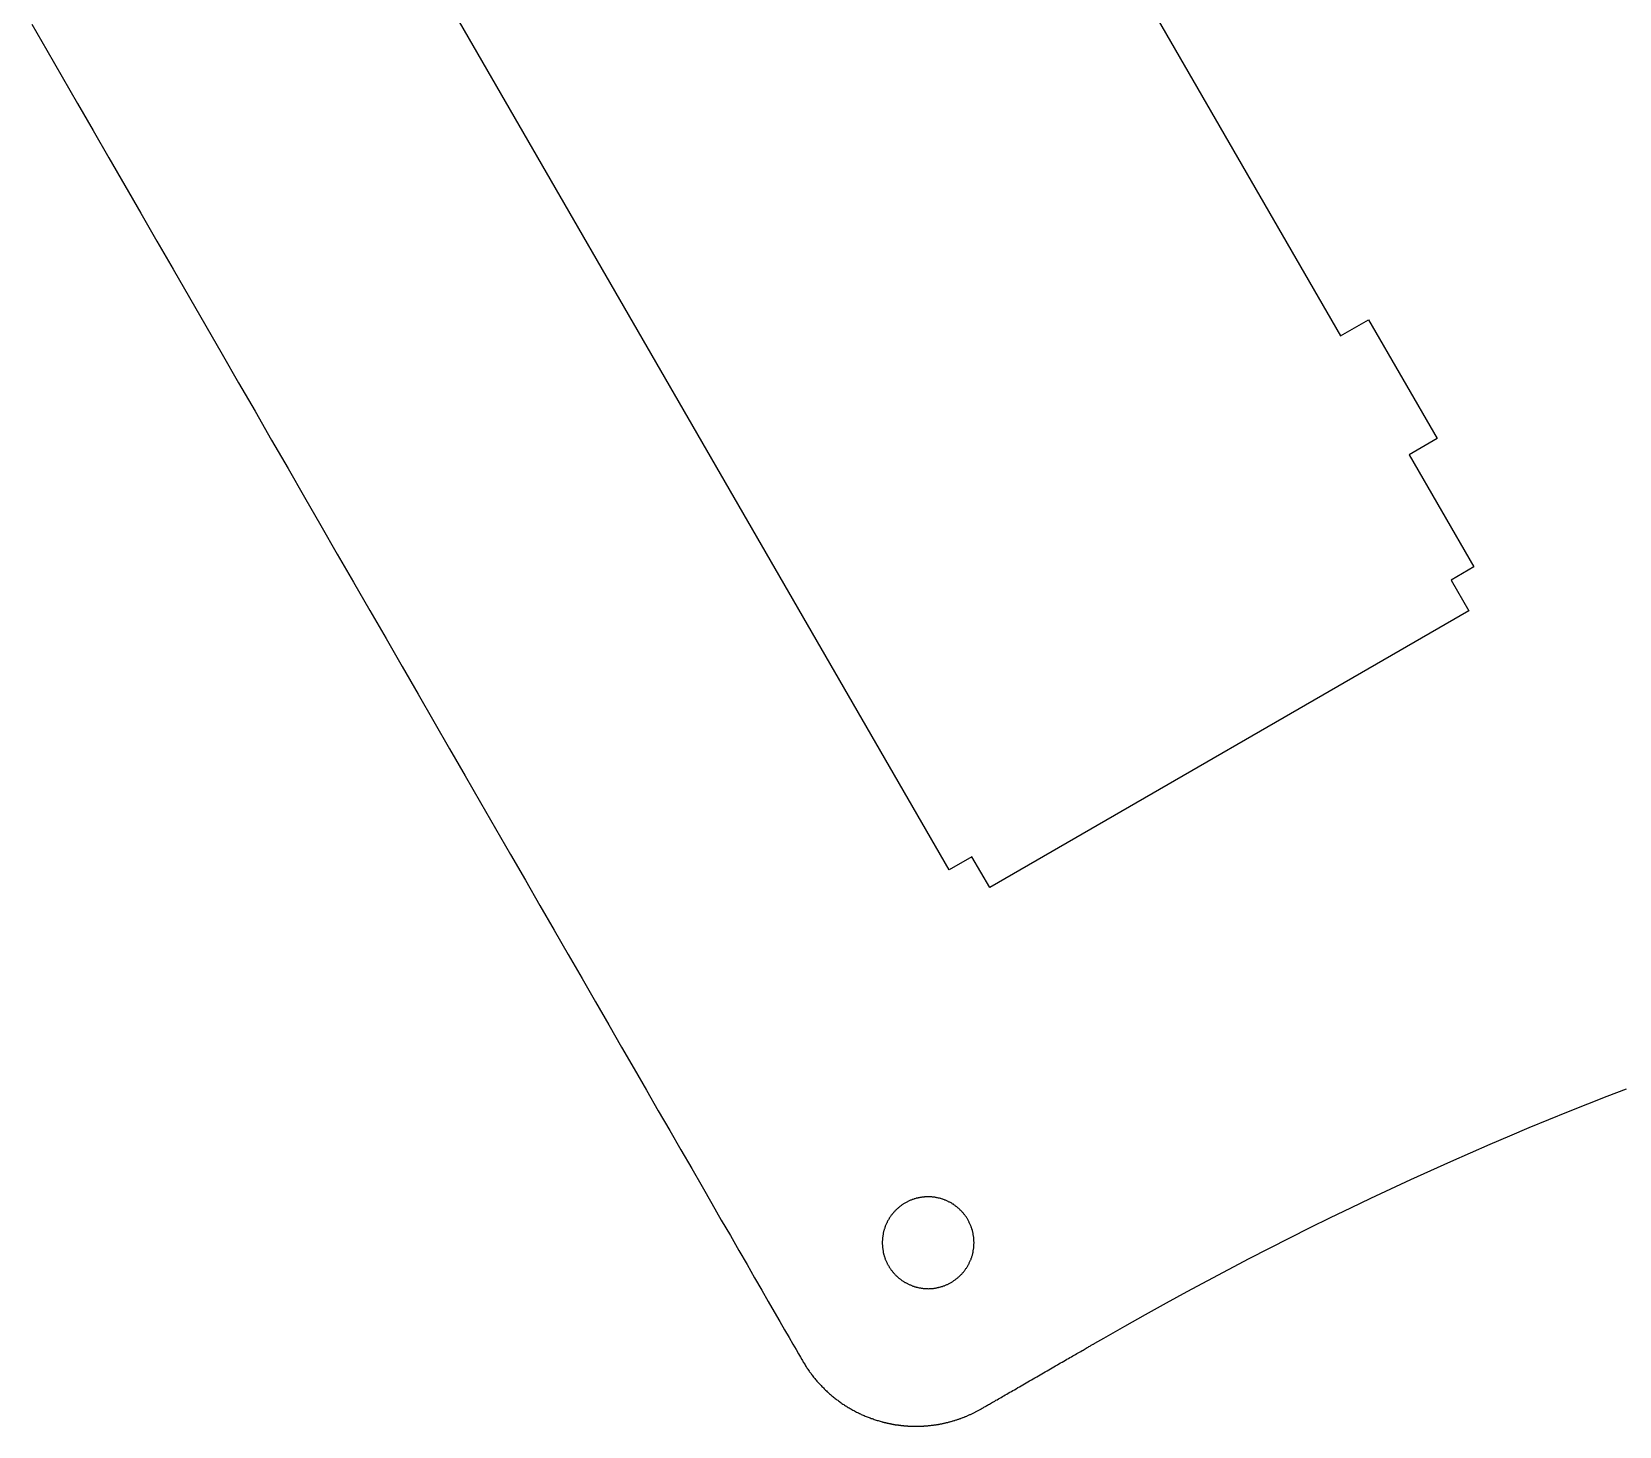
# Model space of a CAD drawing. Extents: x 0 to 154, y 0 to 134.
# Drawn here: x 7.34 to 43.68, y 0.1 to 32.02 of the extents above; entities that cross this region are included whole.
import ezdxf

# ---------------------------------------------------------------- set-up
doc = ezdxf.new("R2010")
doc.units = 0
doc.layers.add('LAYER_1', color=7, linetype='CONTINUOUS')

# ---------------------------------------------------------------- blocks, each defined once
blk = doc.blocks.new('BLOCK_2')
at = {"layer": 'LAYER_1', "color": 7}
blk.add_lwpolyline([(401.85, 117.08), (400.38, 117.93), (401.53, 119.92), (370.43, 137.87), (369.28, 135.88), (367.81, 136.73), (363.61, 129.46), (361.79, 130.51), (357.34, 122.8), (359.16, 121.75), (329.86, 71), (328.04, 72.05), (323.59, 64.34), (325.41, 63.29), (321.21, 56.02), (322.68, 55.17), (321.53, 53.18), (352.62, 35.23), (353.78, 37.22), (355.25, 36.37), (401.85, 117.08)], dxfattribs=at)
for points in [[(357.4, 0.29, 0), (357.36, 0.29, 0), (357.31, 0.29, 0), (357.27, 0.29, 0), (357.22, 0.29, 0), (357.17, 0.29, 0), (357.13, 0.29, 0), (357.08, 0.29, 0), (357.04, 0.3, 0), (356.99, 0.3, 0), (356.95, 0.3, 0), (356.9, 0.3, 0), (356.86, 0.31, 0), (356.81, 0.31, 0), (356.76, 0.31, 0), (356.72, 0.32, 0), (356.67, 0.32, 0), (356.63, 0.32, 0), (356.58, 0.33, 0), (356.54, 0.33, 0), (356.49, 0.34, 0), (356.45, 0.34, 0), (356.4, 0.35, 0), (356.36, 0.35, 0), (356.31, 0.36, 0), (356.27, 0.36, 0), (356.22, 0.37, 0), (356.18, 0.38, 0), (356.13, 0.38, 0), (356.09, 0.39, 0), (356.04, 0.4, 0), (356, 0.4, 0), (355.95, 0.41, 0), (355.91, 0.42, 0), (355.86, 0.43, 0), (355.82, 0.44, 0), (355.77, 0.45, 0), (355.73, 0.45, 0), (355.68, 0.46, 0), (355.64, 0.47, 0), (355.6, 0.48, 0), (355.55, 0.49, 0), (355.51, 0.5, 0), (355.46, 0.51, 0), (355.42, 0.52, 0), (355.37, 0.53, 0), (355.33, 0.54, 0), (355.28, 0.56, 0), (355.24, 0.57, 0), (355.2, 0.58, 0), (355.15, 0.59, 0), (355.11, 0.6, 0), (355.06, 0.62, 0), (355.02, 0.63, 0), (354.98, 0.64, 0), (354.93, 0.65, 0), (354.89, 0.67, 0), (354.85, 0.68, 0), (354.8, 0.7, 0), (354.76, 0.71, 0), (354.71, 0.72, 0), (354.67, 0.74, 0), (354.63, 0.75, 0), (354.58, 0.77, 0), (354.54, 0.78, 0), (354.5, 0.8, 0), (354.46, 0.81, 0), (354.41, 0.83, 0), (354.37, 0.85, 0), (354.33, 0.86, 0), (354.28, 0.88, 0), (354.24, 0.9, 0), (354.2, 0.91, 0), (354.16, 0.93, 0), (354.11, 0.95, 0), (354.07, 0.97, 0), (354.03, 0.99, 0), (353.99, 1, 0), (353.95, 1.02, 0), (353.9, 1.04, 0), (353.86, 1.06, 0), (353.82, 1.08, 0), (353.78, 1.1, 0), (353.74, 1.12, 0), (353.69, 1.14, 0), (353.65, 1.16, 0), (353.61, 1.18, 0), (353.57, 1.2, 0), (353.53, 1.22, 0), (353.49, 1.24, 0), (353.45, 1.26, 0), (353.41, 1.29, 0), (353.37, 1.31, 0), (353.32, 1.33, 0), (353.28, 1.35, 0), (353.24, 1.37, 0), (353.2, 1.4, 0), (353.16, 1.42, 0), (353.15, 1.43, 0), (353.14, 1.43, 0), (353.13, 1.44, 0), (353.12, 1.44, 0), (353.1, 1.46, 0), (353.08, 1.47, 0), (353.05, 1.48, 0), (353.02, 1.5, 0), (352.99, 1.52, 0), (352.95, 1.55, 0), (352.9, 1.57, 0), (352.86, 1.6, 0), (352.81, 1.63, 0), (352.75, 1.66, 0), (352.7, 1.69, 0), (352.64, 1.72, 0), (352.57, 1.76, 0), (352.51, 1.8, 0), (352.44, 1.84, 0), (352.37, 1.88, 0), (352.29, 1.92, 0), (352.21, 1.97, 0), (352.13, 2.01, 0), (352.05, 2.06, 0), (351.97, 2.11, 0), (351.88, 2.16, 0), (351.79, 2.21, 0), (351.7, 2.26, 0), (351.61, 2.32, 0), (351.51, 2.37, 0), (351.41, 2.43, 0), (351.31, 2.49, 0), (351.21, 2.55, 0), (351.11, 2.6, 0), (351.01, 2.66, 0), (350.9, 2.72, 0), (350.8, 2.79, 0), (350.69, 2.85, 0), (350.58, 2.91, 0), (350.47, 2.97, 0), (350.36, 3.04, 0), (350.25, 3.1, 0), (350.14, 3.17, 0), (350.03, 3.23, 0), (349.91, 3.3, 0), (349.8, 3.36, 0), (349.69, 3.43, 0), (349.57, 3.49, 0), (349.46, 3.56, 0), (349.35, 3.62, 0), (349.23, 3.69, 0), (349.12, 3.75, 0), (349.01, 3.82, 0), (348.89, 3.88, 0), (348.78, 3.95, 0), (348.67, 4.01, 0), (348.56, 4.08, 0), (348.45, 4.14, 0), (348.34, 4.2, 0), (348.23, 4.27, 0), (348.13, 4.33, 0), (348.02, 4.39, 0), (347.92, 4.45, 0), (347.81, 4.51, 0), (347.71, 4.57, 0), (347.61, 4.63, 0), (347.51, 4.68, 0), (347.41, 4.74, 0), (347.32, 4.79, 0), (347.23, 4.85, 0), (347.13, 4.9, 0), (347.05, 4.95, 0), (346.96, 5, 0), (346.87, 5.05, 0), (346.79, 5.1, 0), (346.71, 5.14, 0), (346.63, 5.19, 0), (346.56, 5.23, 0), (346.49, 5.27, 0), (346.42, 5.31, 0), (346.35, 5.35, 0), (346.29, 5.39, 0), (346.23, 5.42, 0), (346.18, 5.45, 0), (346.12, 5.48, 0), (346.07, 5.51, 0), (346.03, 5.54, 0), (345.99, 5.56, 0), (345.95, 5.59, 0), (345.91, 5.61, 0), (345.88, 5.62, 0), (345.86, 5.64, 0), (345.83, 5.65, 0), (345.81, 5.66, 0), (345.8, 5.67, 0), (345.79, 5.68, 0), (345.79, 5.68, 0), (345.22, 6.01, 0), (343.86, 6.78, 0), (342.5, 7.54, 0), (341.15, 8.29, 0), (339.8, 9.03, 0), (338.46, 9.75, 0), (337.12, 10.46, 0), (335.79, 11.16, 0), (334.46, 11.84, 0), (333.14, 12.51, 0), (331.82, 13.17, 0), (330.51, 13.82, 0), (329.2, 14.46, 0), (327.89, 15.08, 0), (326.59, 15.69, 0), (325.3, 16.29, 0), (324, 16.88, 0), (322.71, 17.46, 0), (321.43, 18.03, 0), (320.15, 18.58, 0), (318.88, 19.13, 0), (317.61, 19.66, 0), (316.34, 20.18, 0), (315.07, 20.7, 0), (313.81, 21.2, 0), (312.56, 21.69, 0), (311.31, 22.17, 0)], [(414.76, 91.22, 0), (413.79, 89.53, 0), (412.8, 87.81, 0), (411.8, 86.08, 0), (410.78, 84.32, 0), (409.76, 82.55, 0), (408.73, 80.76, 0), (407.69, 78.96, 0), (406.65, 77.15, 0), (405.6, 75.33, 0), (404.54, 73.49, 0), (403.48, 71.65, 0), (402.41, 69.81, 0), (401.35, 67.96, 0), (400.28, 66.11, 0), (399.21, 64.25, 0), (398.14, 62.4, 0), (397.07, 60.55, 0), (396, 58.7, 0), (394.94, 56.85, 0), (393.88, 55.02, 0), (392.83, 53.19, 0), (391.78, 51.37, 0), (390.74, 49.56, 0), (389.7, 47.77, 0), (388.67, 45.99, 0), (387.66, 44.23, 0), (386.65, 42.48, 0), (385.65, 40.75, 0), (384.67, 39.05, 0), (383.7, 37.36, 0), (382.74, 35.7, 0), (381.8, 34.07, 0), (380.87, 32.46, 0), (379.96, 30.88, 0), (379.06, 29.33, 0), (378.19, 27.81, 0), (377.33, 26.33, 0), (376.5, 24.88, 0), (375.68, 23.47, 0), (374.89, 22.09, 0), (374.12, 20.75, 0), (373.37, 19.46, 0), (372.65, 18.21, 0), (371.95, 17, 0), (371.28, 15.84, 0), (370.64, 14.73, 0), (370.03, 13.66, 0), (369.44, 12.65, 0), (368.89, 11.68, 0), (368.36, 10.77, 0), (367.87, 9.92, 0), (367.41, 9.12, 0), (366.98, 8.38, 0), (366.59, 7.7, 0), (366.24, 7.09, 0), (365.92, 6.53, 0), (365.63, 6.04, 0), (365.39, 5.62, 0), (365.18, 5.26, 0), (365.02, 4.98, 0), (364.89, 4.76, 0), (364.81, 4.62, 0), (364.77, 4.55, 0), (364.75, 4.51, 0), (364.71, 4.45, 0), (364.68, 4.39, 0), (364.64, 4.33, 0), (364.6, 4.27, 0), (364.57, 4.21, 0), (364.53, 4.15, 0), (364.49, 4.1, 0), (364.45, 4.04, 0), (364.42, 3.98, 0), (364.38, 3.92, 0), (364.34, 3.87, 0), (364.3, 3.81, 0), (364.25, 3.76, 0), (364.21, 3.7, 0), (364.17, 3.65, 0), (364.13, 3.59, 0), (364.09, 3.54, 0), (364.05, 3.48, 0), (364, 3.43, 0), (363.96, 3.38, 0), (363.92, 3.32, 0), (363.87, 3.27, 0), (363.83, 3.22, 0), (363.78, 3.17, 0), (363.74, 3.12, 0), (363.69, 3.07, 0), (363.64, 3.02, 0), (363.6, 2.97, 0), (363.55, 2.92, 0), (363.5, 2.87, 0), (363.45, 2.82, 0), (363.41, 2.77, 0), (363.36, 2.72, 0), (363.31, 2.67, 0), (363.26, 2.63, 0), (363.21, 2.58, 0), (363.16, 2.53, 0), (363.11, 2.49, 0), (363.06, 2.44, 0), (363.01, 2.4, 0), (362.95, 2.35, 0), (362.9, 2.31, 0), (362.85, 2.26, 0), (362.8, 2.22, 0), (362.75, 2.18, 0), (362.69, 2.13, 0), (362.64, 2.09, 0), (362.58, 2.05, 0), (362.53, 2.01, 0), (362.48, 1.97, 0), (362.42, 1.93, 0), (362.37, 1.89, 0), (362.31, 1.85, 0), (362.25, 1.81, 0), (362.2, 1.77, 0), (362.14, 1.73, 0), (362.08, 1.69, 0), (362.03, 1.66, 0), (361.97, 1.62, 0), (361.91, 1.58, 0), (361.86, 1.55, 0), (361.8, 1.51, 0), (361.74, 1.48, 0), (361.68, 1.44, 0), (361.62, 1.41, 0), (361.56, 1.37, 0), (361.5, 1.34, 0), (361.44, 1.31, 0), (361.38, 1.28, 0), (361.32, 1.24, 0), (361.26, 1.21, 0), (361.2, 1.18, 0), (361.13, 1.15, 0), (361.07, 1.12, 0), (361.01, 1.09, 0), (360.95, 1.06, 0), (360.89, 1.03, 0), (360.82, 1.01, 0), (360.76, 0.98, 0), (360.7, 0.95, 0), (360.63, 0.93, 0), (360.57, 0.9, 0), (360.51, 0.87, 0), (360.44, 0.85, 0), (360.38, 0.83, 0), (360.31, 0.8, 0), (360.25, 0.78, 0), (360.18, 0.76, 0), (360.12, 0.73, 0), (360.05, 0.71, 0), (359.99, 0.69, 0), (359.92, 0.67, 0), (359.85, 0.65, 0), (359.79, 0.63, 0), (359.72, 0.61, 0), (359.65, 0.59, 0), (359.6, 0.58, 0), (359.58, 0.57, 0), (359.55, 0.56, 0), (359.53, 0.56, 0), (359.51, 0.55, 0), (359.49, 0.55, 0), (359.46, 0.54, 0), (359.44, 0.54, 0), (359.42, 0.53, 0), (359.4, 0.53, 0), (359.38, 0.52, 0), (359.35, 0.51, 0), (359.33, 0.51, 0), (359.31, 0.5, 0), (359.29, 0.5, 0), (359.26, 0.49, 0), (359.24, 0.49, 0), (359.22, 0.48, 0), (359.2, 0.48, 0), (359.17, 0.47, 0), (359.15, 0.47, 0), (359.13, 0.46, 0), (359.11, 0.46, 0), (359.08, 0.46, 0), (359.06, 0.45, 0), (359.04, 0.45, 0), (359.01, 0.44, 0), (358.99, 0.44, 0), (358.97, 0.43, 0), (358.95, 0.43, 0), (358.93, 0.43, 0), (358.9, 0.42, 0), (358.88, 0.42, 0), (358.86, 0.41, 0), (358.83, 0.41, 0), (358.81, 0.41, 0), (358.79, 0.4, 0), (358.77, 0.4, 0), (358.74, 0.39, 0), (358.72, 0.39, 0), (358.7, 0.39, 0), (358.68, 0.38, 0), (358.65, 0.38, 0), (358.63, 0.38, 0), (358.61, 0.37, 0), (358.59, 0.37, 0), (358.56, 0.37, 0), (358.54, 0.36, 0), (358.52, 0.36, 0), (358.5, 0.36, 0), (358.47, 0.36, 0), (358.45, 0.35, 0), (358.43, 0.35, 0), (358.4, 0.35, 0), (358.38, 0.34, 0), (358.36, 0.34, 0), (358.34, 0.34, 0), (358.31, 0.34, 0), (358.29, 0.33, 0), (358.27, 0.33, 0), (358.25, 0.33, 0), (358.22, 0.33, 0), (358.2, 0.33, 0), (358.18, 0.32, 0), (358.15, 0.32, 0), (358.13, 0.32, 0), (358.11, 0.32, 0), (358.09, 0.32, 0), (358.06, 0.31, 0), (358.04, 0.31, 0), (358.02, 0.31, 0), (357.99, 0.31, 0), (357.97, 0.31, 0), (357.95, 0.31, 0), (357.93, 0.3, 0), (357.9, 0.3, 0), (357.88, 0.3, 0), (357.86, 0.3, 0), (357.83, 0.3, 0), (357.81, 0.3, 0), (357.79, 0.3, 0), (357.77, 0.3, 0), (357.74, 0.29, 0), (357.72, 0.29, 0), (357.7, 0.29, 0), (357.68, 0.29, 0), (357.65, 0.29, 0), (357.63, 0.29, 0), (357.61, 0.29, 0), (357.58, 0.29, 0), (357.56, 0.29, 0), (357.54, 0.29, 0), (357.52, 0.29, 0), (357.49, 0.29, 0), (357.47, 0.29, 0), (357.45, 0.29, 0), (357.43, 0.29, 0), (357.4, 0.29, 0)], [(359.59, 12.19, 0), (359.59, 12.14, 0), (359.59, 12.1, 0), (359.58, 12.05, 0), (359.58, 12, 0), (359.58, 11.96, 0), (359.57, 11.91, 0), (359.57, 11.86, 0), (359.56, 11.82, 0), (359.56, 11.77, 0), (359.55, 11.73, 0), (359.54, 11.68, 0), (359.54, 11.63, 0), (359.53, 11.59, 0), (359.52, 11.55, 0), (359.51, 11.5, 0), (359.5, 11.46, 0), (359.49, 11.41, 0), (359.47, 11.37, 0), (359.46, 11.33, 0), (359.45, 11.28, 0), (359.43, 11.24, 0), (359.42, 11.2, 0), (359.4, 11.15, 0), (359.39, 11.11, 0), (359.37, 11.07, 0), (359.35, 11.03, 0), (359.33, 10.99, 0), (359.32, 10.95, 0), (359.3, 10.91, 0), (359.28, 10.87, 0), (359.26, 10.83, 0), (359.24, 10.79, 0), (359.22, 10.75, 0), (359.19, 10.71, 0), (359.17, 10.67, 0), (359.15, 10.63, 0), (359.13, 10.6, 0), (359.1, 10.56, 0), (359.08, 10.52, 0), (359.05, 10.49, 0), (359.03, 10.45, 0), (359, 10.42, 0), (358.97, 10.38, 0), (358.95, 10.35, 0), (358.92, 10.31, 0), (358.89, 10.28, 0), (358.86, 10.24, 0), (358.83, 10.21, 0), (358.8, 10.18, 0), (358.77, 10.15, 0), (358.74, 10.11, 0), (358.71, 10.08, 0), (358.68, 10.05, 0), (358.65, 10.02, 0), (358.62, 9.99, 0), (358.58, 9.96, 0), (358.55, 9.93, 0), (358.52, 9.9, 0), (358.48, 9.88, 0), (358.45, 9.85, 0), (358.41, 9.82, 0), (358.38, 9.8, 0), (358.34, 9.77, 0), (358.31, 9.74, 0), (358.27, 9.72, 0), (358.23, 9.69, 0), (358.2, 9.67, 0), (358.16, 9.65, 0), (358.12, 9.62, 0), (358.08, 9.6, 0), (358.04, 9.58, 0), (358, 9.56, 0), (357.96, 9.54, 0), (357.93, 9.52, 0), (357.88, 9.5, 0), (357.84, 9.48, 0), (357.8, 9.46, 0), (357.76, 9.45, 0), (357.72, 9.43, 0), (357.68, 9.41, 0), (357.64, 9.4, 0), (357.6, 9.38, 0), (357.55, 9.37, 0), (357.51, 9.35, 0), (357.47, 9.34, 0), (357.42, 9.33, 0), (357.38, 9.31, 0), (357.33, 9.3, 0), (357.29, 9.29, 0), (357.25, 9.28, 0), (357.2, 9.27, 0), (357.16, 9.26, 0), (357.11, 9.26, 0), (357.07, 9.25, 0), (357.02, 9.24, 0), (356.98, 9.24, 0), (356.93, 9.23, 0), (356.88, 9.23, 0), (356.84, 9.22, 0), (356.79, 9.22, 0), (356.74, 9.22, 0), (356.69, 9.22, 0), (356.65, 9.22, 0), (356.6, 9.21, 0), (356.55, 9.22, 0), (356.51, 9.22, 0), (356.46, 9.22, 0), (356.41, 9.22, 0), (356.37, 9.22, 0), (356.32, 9.23, 0), (356.27, 9.23, 0), (356.23, 9.24, 0), (356.18, 9.25, 0), (356.13, 9.25, 0), (356.09, 9.26, 0), (356.04, 9.27, 0), (356, 9.28, 0), (355.95, 9.29, 0), (355.91, 9.3, 0), (355.87, 9.31, 0), (355.82, 9.32, 0), (355.78, 9.33, 0), (355.74, 9.35, 0), (355.69, 9.36, 0), (355.65, 9.37, 0), (355.61, 9.39, 0), (355.56, 9.4, 0), (355.52, 9.42, 0), (355.48, 9.44, 0), (355.44, 9.45, 0), (355.4, 9.47, 0), (355.36, 9.49, 0), (355.32, 9.51, 0), (355.28, 9.53, 0), (355.24, 9.55, 0), (355.2, 9.57, 0), (355.16, 9.59, 0), (355.12, 9.61, 0), (355.08, 9.64, 0), (355.05, 9.66, 0), (355.01, 9.68, 0), (354.97, 9.71, 0), (354.94, 9.73, 0), (354.9, 9.76, 0), (354.86, 9.78, 0), (354.83, 9.81, 0), (354.79, 9.84, 0), (354.76, 9.86, 0), (354.72, 9.89, 0), (354.69, 9.92, 0), (354.66, 9.95, 0), (354.62, 9.98, 0), (354.59, 10.01, 0), (354.56, 10.04, 0), (354.53, 10.07, 0), (354.5, 10.1, 0), (354.46, 10.13, 0), (354.43, 10.16, 0), (354.4, 10.19, 0), (354.38, 10.23, 0), (354.35, 10.26, 0), (354.32, 10.29, 0), (354.29, 10.33, 0), (354.26, 10.36, 0), (354.24, 10.4, 0), (354.21, 10.43, 0), (354.18, 10.47, 0), (354.16, 10.51, 0), (354.13, 10.54, 0), (354.11, 10.58, 0), (354.08, 10.62, 0), (354.06, 10.65, 0), (354.04, 10.69, 0), (354.02, 10.73, 0), (354, 10.77, 0), (353.98, 10.81, 0), (353.95, 10.85, 0), (353.94, 10.89, 0), (353.92, 10.93, 0), (353.9, 10.97, 0), (353.88, 11.01, 0), (353.86, 11.05, 0), (353.84, 11.09, 0), (353.83, 11.13, 0), (353.81, 11.18, 0), (353.8, 11.22, 0), (353.78, 11.26, 0), (353.77, 11.3, 0), (353.76, 11.35, 0), (353.74, 11.39, 0), (353.73, 11.43, 0), (353.72, 11.48, 0), (353.71, 11.52, 0), (353.7, 11.57, 0), (353.69, 11.61, 0), (353.68, 11.66, 0), (353.68, 11.7, 0), (353.67, 11.75, 0), (353.66, 11.79, 0), (353.65, 11.84, 0), (353.65, 11.89, 0), (353.65, 11.93, 0), (353.64, 11.98, 0), (353.64, 12.03, 0), (353.64, 12.07, 0), (353.64, 12.12, 0), (353.63, 12.17, 0), (353.63, 12.22, 0), (353.64, 12.26, 0), (353.64, 12.31, 0), (353.64, 12.36, 0), (353.64, 12.4, 0), (353.65, 12.45, 0), (353.65, 12.5, 0), (353.65, 12.54, 0), (353.66, 12.59, 0), (353.67, 12.63, 0), (353.68, 12.68, 0), (353.68, 12.73, 0), (353.69, 12.77, 0), (353.7, 12.81, 0), (353.71, 12.86, 0), (353.72, 12.9, 0), (353.73, 12.95, 0), (353.74, 12.99, 0), (353.76, 13.04, 0), (353.77, 13.08, 0), (353.78, 13.12, 0), (353.8, 13.16, 0), (353.81, 13.21, 0), (353.83, 13.25, 0), (353.84, 13.29, 0), (353.86, 13.33, 0), (353.88, 13.37, 0), (353.9, 13.41, 0), (353.92, 13.45, 0), (353.94, 13.49, 0), (353.95, 13.53, 0), (353.98, 13.57, 0), (354, 13.61, 0), (354.02, 13.65, 0), (354.04, 13.69, 0), (354.06, 13.73, 0), (354.08, 13.77, 0), (354.11, 13.8, 0), (354.13, 13.84, 0), (354.16, 13.88, 0), (354.18, 13.91, 0), (354.21, 13.95, 0), (354.24, 13.98, 0), (354.26, 14.02, 0), (354.29, 14.05, 0), (354.32, 14.09, 0), (354.35, 14.12, 0), (354.38, 14.15, 0), (354.4, 14.19, 0), (354.43, 14.22, 0), (354.46, 14.25, 0), (354.5, 14.28, 0), (354.53, 14.31, 0), (354.56, 14.35, 0), (354.59, 14.38, 0), (354.62, 14.41, 0), (354.66, 14.43, 0), (354.69, 14.46, 0), (354.72, 14.49, 0), (354.76, 14.52, 0), (354.79, 14.55, 0), (354.83, 14.57, 0), (354.86, 14.6, 0), (354.9, 14.63, 0), (354.94, 14.65, 0), (354.97, 14.68, 0), (355.01, 14.7, 0), (355.05, 14.72, 0), (355.08, 14.75, 0), (355.12, 14.77, 0), (355.16, 14.79, 0), (355.2, 14.81, 0), (355.24, 14.83, 0), (355.28, 14.85, 0), (355.32, 14.87, 0), (355.36, 14.89, 0), (355.4, 14.91, 0), (355.44, 14.93, 0), (355.48, 14.95, 0), (355.52, 14.96, 0), (355.56, 14.98, 0), (355.61, 14.99, 0), (355.65, 15.01, 0), (355.69, 15.02, 0), (355.74, 15.04, 0), (355.78, 15.05, 0), (355.82, 15.06, 0), (355.87, 15.07, 0), (355.91, 15.08, 0), (355.95, 15.09, 0), (356, 15.1, 0), (356.04, 15.11, 0), (356.09, 15.12, 0), (356.13, 15.13, 0), (356.18, 15.14, 0), (356.23, 15.14, 0), (356.27, 15.15, 0), (356.32, 15.15, 0), (356.37, 15.16, 0), (356.41, 15.16, 0), (356.46, 15.16, 0), (356.51, 15.17, 0), (356.55, 15.17, 0), (356.6, 15.17, 0), (356.65, 15.17, 0), (356.69, 15.17, 0), (356.74, 15.16, 0), (356.79, 15.16, 0), (356.84, 15.16, 0), (356.88, 15.15, 0), (356.93, 15.15, 0), (356.98, 15.15, 0), (357.02, 15.14, 0), (357.07, 15.13, 0), (357.11, 15.13, 0), (357.16, 15.12, 0), (357.2, 15.11, 0), (357.25, 15.1, 0), (357.29, 15.09, 0), (357.33, 15.08, 0), (357.38, 15.07, 0), (357.42, 15.06, 0), (357.47, 15.04, 0), (357.51, 15.03, 0), (357.55, 15.02, 0), (357.6, 15, 0), (357.64, 14.99, 0), (357.68, 14.97, 0), (357.72, 14.95, 0), (357.76, 14.94, 0), (357.8, 14.92, 0), (357.84, 14.9, 0), (357.88, 14.88, 0), (357.93, 14.86, 0), (357.96, 14.84, 0), (358, 14.82, 0), (358.04, 14.8, 0), (358.08, 14.78, 0), (358.12, 14.76, 0), (358.16, 14.73, 0), (358.2, 14.71, 0), (358.23, 14.69, 0), (358.27, 14.66, 0), (358.31, 14.64, 0), (358.34, 14.61, 0), (358.38, 14.59, 0), (358.41, 14.56, 0), (358.45, 14.53, 0), (358.48, 14.51, 0), (358.52, 14.48, 0), (358.55, 14.45, 0), (358.58, 14.42, 0), (358.62, 14.39, 0), (358.65, 14.36, 0), (358.68, 14.33, 0), (358.71, 14.3, 0), (358.74, 14.27, 0), (358.77, 14.24, 0), (358.8, 14.2, 0), (358.83, 14.17, 0), (358.86, 14.14, 0), (358.89, 14.1, 0), (358.92, 14.07, 0), (358.95, 14.04, 0), (358.97, 14, 0), (359, 13.97, 0), (359.03, 13.93, 0), (359.05, 13.89, 0), (359.08, 13.86, 0), (359.1, 13.82, 0), (359.13, 13.78, 0), (359.15, 13.75, 0), (359.17, 13.71, 0), (359.19, 13.67, 0), (359.22, 13.63, 0), (359.24, 13.59, 0), (359.26, 13.55, 0), (359.28, 13.51, 0), (359.3, 13.47, 0), (359.32, 13.43, 0), (359.33, 13.39, 0), (359.35, 13.35, 0), (359.37, 13.31, 0), (359.39, 13.27, 0), (359.4, 13.23, 0), (359.42, 13.19, 0), (359.43, 13.14, 0), (359.45, 13.1, 0), (359.46, 13.06, 0), (359.47, 13.01, 0), (359.49, 12.97, 0), (359.5, 12.93, 0), (359.51, 12.88, 0), (359.52, 12.84, 0), (359.53, 12.79, 0), (359.54, 12.75, 0), (359.54, 12.7, 0), (359.55, 12.66, 0), (359.56, 12.61, 0), (359.56, 12.57, 0), (359.57, 12.52, 0), (359.57, 12.47, 0), (359.58, 12.43, 0), (359.58, 12.38, 0), (359.58, 12.33, 0), (359.59, 12.29, 0), (359.59, 12.24, 0), (359.59, 12.19, 0)]]:
    blk.add_polyline3d(points, dxfattribs=at)

msp = doc.modelspace()

# ---------------------------------------------------------------- block references
at = {"layer": 'LAYER_1', "xscale": -0.3528770268331181, "yscale": 0.3528770268331181, "zscale": 0.3528770268331181}
msp.add_blockref('BLOCK_2', (153.7, 0), dxfattribs=at)

doc.saveas('drawing.dxf')
